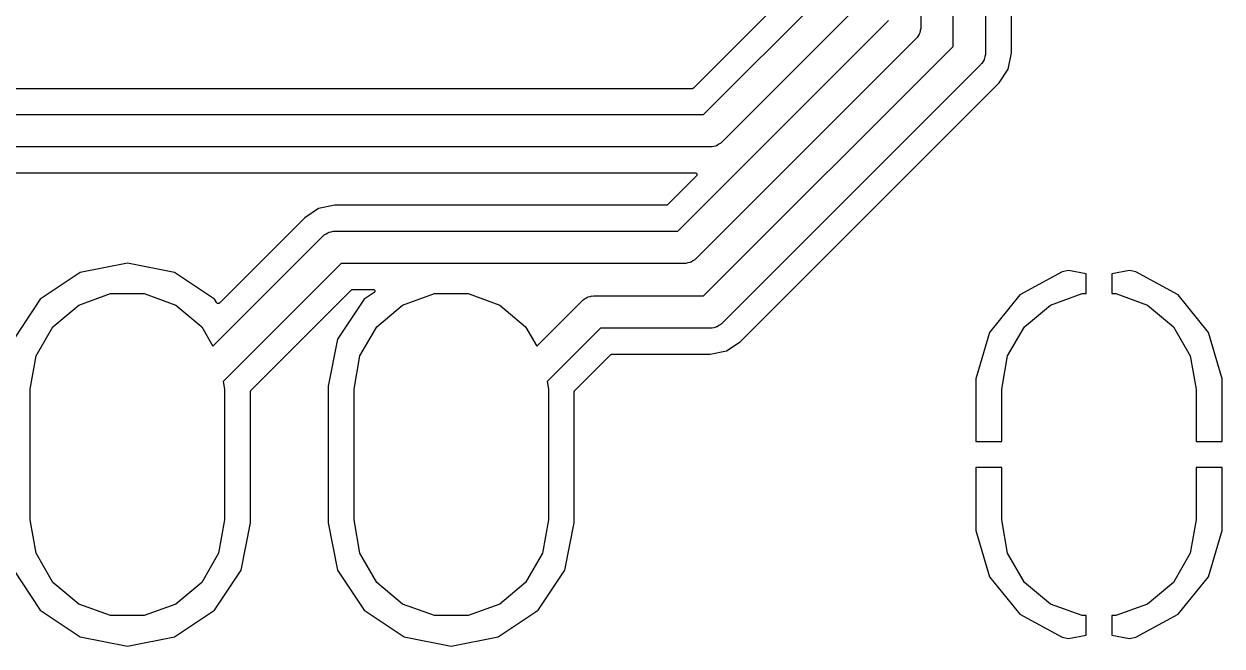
# Model space of a CAD drawing. Extents: x 0.3 to 75.7, y -92.7 to -0.5.
# Drawn here: x 13.3 to 22.55, y -85.48 to -80.68 of the extents above; entities that cross this region are included whole.
import ezdxf

# ---------------------------------------------------------------- set-up
doc = ezdxf.new("R2010")
doc.units = 0
doc.header["$MEASUREMENT"] = 0
doc.layers.add('BLACK', color=7, linetype='CONTINUOUS')

msp = doc.modelspace()

# ---------------------------------------------------------------- linework, layer by layer
at = {"layer": 'Black'}
for p, q in [((20.225, -78.9518), (20.225, -80.7)), ((20.475, -80.8482), (20.475, -79.4)), ((20.725, -79.4518), (20.725, -80.9)), ((20.925, -80.8987), (20.925, -79.54)), ((19.2712, -80.3692), (18.4692, -81.1712)), ((18.5482, -81.375), (19.475, -80.4482)), ((19.6884, -80.5884), (18.6884, -81.5884)), ((18.3482, -82.275), (19.975, -80.6482)), ((20.2203, -80.7267), (20.2175, -80.7428)), ((20.2245, -80.7109), (20.2203, -80.7267)), ((20.225, -80.7), (20.224, -80.7054)), ((20.224, -80.7054), (20.2245, -80.7109)), ((20.1884, -80.7884), (18.4884, -82.4884)), ((20.1915, -80.7839), (20.1884, -80.7884)), ((20.1958, -80.7803), (20.1915, -80.7839)), ((20.2039, -80.7662), (20.1958, -80.7803)), ((20.2133, -80.7528), (20.2039, -80.7662)), ((20.2147, -80.7475), (20.2133, -80.7528)), ((20.2175, -80.7428), (20.2147, -80.7475)), ((18.5482, -82.775), (20.475, -80.8482)), ((20.7245, -80.9109), (20.7203, -80.9267)), ((20.725, -80.9), (20.724, -80.9054)), ((20.724, -80.9054), (20.7245, -80.9109)), ((20.9, -81.0243), (20.925, -80.8987)), ((20.6884, -80.9884), (18.6884, -82.9884)), ((20.6915, -80.9839), (20.6884, -80.9884)), ((20.6958, -80.9803), (20.6915, -80.9839)), ((20.7039, -80.9662), (20.6958, -80.9803)), ((20.7133, -80.9528), (20.7039, -80.9662)), ((20.7147, -80.9475), (20.7133, -80.9528)), ((20.7175, -80.9428), (20.7147, -80.9475)), ((20.7203, -80.9267), (20.7175, -80.9428)), ((20.8289, -81.1307), (20.9, -81.0243)), ((18.46, -81.175), (7.94, -81.175)), ((18.4606, -81.1749), (18.46, -81.175)), ((18.4611, -81.175), (18.4606, -81.1749)), ((18.4628, -81.1745), (18.4611, -81.175)), ((18.4644, -81.1742), (18.4628, -81.1745)), ((18.4649, -81.1739), (18.4644, -81.1742)), ((18.4655, -81.1738), (18.4649, -81.1739)), ((18.4669, -81.1728), (18.4655, -81.1738)), ((18.4684, -81.172), (18.4669, -81.1728)), ((18.4687, -81.1715), (18.4684, -81.172)), ((18.4692, -81.1712), (18.4687, -81.1715)), ((18.8307, -83.1289), (20.8289, -81.1307)), ((8, -81.375), (18.5482, -81.375)), ((18.6, -81.625), (8, -81.625)), ((18.6054, -81.624), (18.6, -81.625)), ((18.6109, -81.6245), (18.6054, -81.624)), ((18.6267, -81.6203), (18.6109, -81.6245)), ((18.6428, -81.6175), (18.6267, -81.6203)), ((18.6475, -81.6147), (18.6428, -81.6175)), ((18.6528, -81.6133), (18.6475, -81.6147)), ((18.6662, -81.6039), (18.6528, -81.6133)), ((18.6803, -81.5958), (18.6662, -81.6039)), ((18.6839, -81.5915), (18.6803, -81.5958)), ((18.6884, -81.5884), (18.6839, -81.5915)), ((7.80128, -81.825), (18.484, -81.825)), ((18.484, -81.825), (18.4857, -81.8253)), ((18.4857, -81.8253), (18.4874, -81.8254)), ((18.4874, -81.8254), (18.4879, -81.8257)), ((18.4879, -81.8257), (18.4884, -81.8258)), ((18.4884, -81.8258), (18.4899, -81.8266)), ((18.4899, -81.8266), (18.4915, -81.8274)), ((18.4915, -81.8274), (18.4919, -81.8278)), ((18.4919, -81.8278), (18.4924, -81.828)), ((18.4924, -81.828), (18.4934, -81.8293)), ((18.4934, -81.8293), (18.4946, -81.8305)), ((18.4946, -81.8305), (18.4949, -81.8311)), ((18.4949, -81.8311), (18.4953, -81.8315)), ((18.4953, -81.8315), (18.4958, -81.8331)), ((18.4954, -81.844), (18.4953, -81.8445)), ((18.4958, -81.8435), (18.4954, -81.844)), ((18.4958, -81.8331), (18.4966, -81.8346)), ((18.4962, -81.8419), (18.4958, -81.8435)), ((18.4968, -81.8403), (18.4962, -81.8419)), ((18.4966, -81.8346), (18.4966, -81.8352)), ((18.4966, -81.8352), (18.4968, -81.8357)), ((18.4968, -81.8357), (18.4968, -81.8374)), ((18.4968, -81.8374), (18.4969, -81.8391)), ((18.4969, -81.8391), (18.4968, -81.8397)), ((18.4968, -81.8397), (18.4968, -81.8403)), ((18.4932, -81.8472), (18.2692, -82.0712)), ((18.4942, -81.8458), (18.4932, -81.8472)), ((18.4953, -81.8445), (18.4942, -81.8458)), ((15.5757, -82.1), (15.4693, -82.1711)), ((15.7013, -82.075), (15.5757, -82.1)), ((18.26, -82.075), (15.7013, -82.075)), ((18.2606, -82.0749), (18.26, -82.075)), ((18.2611, -82.075), (18.2606, -82.0749)), ((18.2628, -82.0745), (18.2611, -82.075)), ((18.2644, -82.0742), (18.2628, -82.0745)), ((18.2649, -82.0739), (18.2644, -82.0742)), ((18.2655, -82.0738), (18.2649, -82.0739)), ((18.2669, -82.0728), (18.2655, -82.0738)), ((18.2684, -82.072), (18.2669, -82.0728)), ((18.2687, -82.0715), (18.2684, -82.072)), ((18.2692, -82.0712), (18.2687, -82.0715)), ((15.4693, -82.1711), (14.8104, -82.83)), ((15.6161, -82.3085), (15.6197, -82.3042)), ((15.6197, -82.3042), (15.6338, -82.2961)), ((15.6338, -82.2961), (15.6472, -82.2867)), ((15.6472, -82.2867), (15.6525, -82.2853)), ((15.6525, -82.2853), (15.6572, -82.2825)), ((15.6572, -82.2825), (15.6733, -82.2797)), ((15.6733, -82.2797), (15.6891, -82.2755)), ((15.6891, -82.2755), (15.6946, -82.276)), ((15.6946, -82.276), (15.7, -82.275)), ((15.7, -82.275), (18.3482, -82.275)), ((14.7608, -83.1625), (15.6116, -82.3116)), ((15.6116, -82.3116), (15.6161, -82.3085)), ((18.4839, -82.4915), (18.4803, -82.4958)), ((18.4884, -82.4884), (18.4839, -82.4915)), ((14.1, -82.5216), (13.7365, -82.5939)), ((14.4635, -82.5939), (14.1, -82.5216)), ((15.7518, -82.525), (14.8397, -83.437)), ((18.4, -82.525), (15.7518, -82.525)), ((18.4054, -82.524), (18.4, -82.525)), ((18.4109, -82.5245), (18.4054, -82.524)), ((18.4267, -82.5203), (18.4109, -82.5245)), ((18.4428, -82.5175), (18.4267, -82.5203)), ((18.4475, -82.5147), (18.4428, -82.5175)), ((18.4528, -82.5133), (18.4475, -82.5147)), ((18.4662, -82.5039), (18.4528, -82.5133)), ((18.4803, -82.4958), (18.4662, -82.5039)), ((21.3641, -82.5796), (21.3164, -82.5894)), ((21.5, -82.6052), (21.3641, -82.5796)), ((21.8359, -82.5796), (21.7, -82.6052)), ((21.8836, -82.5894), (21.8359, -82.5796)), ((13.7365, -82.5939), (13.4284, -82.7998)), ((14.7716, -82.7998), (14.4635, -82.5939)), ((21.3164, -82.5894), (20.9891, -82.7677)), ((21.5, -82.7566), (21.5, -82.6052)), ((21.7, -82.6052), (21.7, -82.7566)), ((22.2109, -82.7677), (21.8836, -82.5894)), ((13.725, -82.8457), (13.9698, -82.7566)), ((13.9698, -82.7566), (14.2302, -82.7566)), ((14.2302, -82.7566), (14.475, -82.8457)), ((15.0538, -83.5058), (15.8308, -82.7288)), ((15.8308, -82.7288), (15.8313, -82.7285)), ((15.8313, -82.7285), (15.8316, -82.728)), ((15.8316, -82.728), (15.8331, -82.7272)), ((15.8331, -82.7272), (15.8345, -82.7262)), ((15.8345, -82.7262), (15.8351, -82.7261)), ((15.8351, -82.7261), (15.8356, -82.7258)), ((15.8356, -82.7258), (15.8372, -82.7255)), ((15.8372, -82.7255), (15.8389, -82.725)), ((15.8389, -82.725), (15.8394, -82.7251)), ((15.8394, -82.7251), (15.84, -82.725)), ((15.84, -82.725), (15.9975, -82.725)), ((16.0047, -82.7488), (15.9284, -82.7998)), ((15.9975, -82.725), (15.9982, -82.7251)), ((15.9982, -82.7251), (15.9989, -82.7251)), ((15.9989, -82.7251), (16.0004, -82.7255)), ((16.0004, -82.7255), (16.0019, -82.7258)), ((16.0019, -82.7258), (16.0025, -82.7261)), ((16.0025, -82.7261), (16.0032, -82.7263)), ((16.0032, -82.7263), (16.0045, -82.7273)), ((16.0045, -82.7273), (16.0058, -82.728)), ((16.0052, -82.7483), (16.0047, -82.7488)), ((16.0058, -82.748), (16.0052, -82.7483)), ((16.0058, -82.728), (16.0063, -82.7286)), ((16.0068, -82.7468), (16.0058, -82.748)), ((16.0063, -82.7286), (16.0069, -82.729)), ((16.008, -82.7457), (16.0068, -82.7468)), ((16.0069, -82.729), (16.0077, -82.7303)), ((16.0077, -82.7303), (16.0087, -82.7315)), ((16.0083, -82.745), (16.008, -82.7457)), ((16.0087, -82.7445), (16.0083, -82.745)), ((16.0087, -82.7315), (16.009, -82.7322)), ((16.0093, -82.743), (16.0087, -82.7445)), ((16.009, -82.7322), (16.0094, -82.7328)), ((16.0099, -82.7416), (16.0093, -82.743)), ((16.0094, -82.7328), (16.0097, -82.7343)), ((16.0097, -82.7343), (16.0103, -82.7357)), ((16.01, -82.7409), (16.0099, -82.7416)), ((16.0103, -82.7403), (16.01, -82.7409)), ((16.0103, -82.7357), (16.0103, -82.7365)), ((16.0103, -82.7365), (16.0104, -82.7371)), ((16.0104, -82.7371), (16.0103, -82.7387)), ((16.0103, -82.7387), (16.0103, -82.7403)), ((16.225, -82.8457), (16.4698, -82.7566)), ((16.4698, -82.7566), (16.7302, -82.7566)), ((16.7302, -82.7566), (16.975, -82.8457)), ((20.9891, -82.7677), (20.7553, -83.0573)), ((21.225, -82.8457), (21.4698, -82.7566)), ((21.4698, -82.7566), (21.5, -82.7566)), ((21.7, -82.7566), (21.7302, -82.7566)), ((21.7302, -82.7566), (21.975, -82.8457)), ((22.4447, -83.0573), (22.2109, -82.7677)), ((13.4284, -82.7998), (13.2226, -83.1079)), ((13.5255, -83.0131), (13.725, -82.8457)), ((14.475, -82.8457), (14.6745, -83.0131)), ((14.7904, -82.828), (14.7716, -82.7998)), ((14.7905, -82.8281), (14.7904, -82.828)), ((14.7906, -82.8282), (14.7905, -82.8281)), ((14.7921, -82.8297), (14.7906, -82.8282)), ((14.7935, -82.8312), (14.7921, -82.8297)), ((14.7937, -82.8313), (14.7935, -82.8312)), ((14.7938, -82.8314), (14.7937, -82.8313)), ((14.7957, -82.8323), (14.7938, -82.8314)), ((14.7976, -82.8332), (14.7957, -82.8323)), ((14.7977, -82.8333), (14.7976, -82.8332)), ((14.7979, -82.8333), (14.7977, -82.8333)), ((14.8, -82.8335), (14.7979, -82.8333)), ((14.8021, -82.8337), (14.8, -82.8335)), ((14.8022, -82.8337), (14.8021, -82.8337)), ((14.8024, -82.8337), (14.8022, -82.8337)), ((14.8044, -82.8332), (14.8024, -82.8337)), ((14.8065, -82.8327), (14.8044, -82.8332)), ((14.8066, -82.8326), (14.8065, -82.8327)), ((14.8067, -82.8325), (14.8066, -82.8326)), ((14.8084, -82.8313), (14.8067, -82.8325)), ((14.8102, -82.8302), (14.8084, -82.8313)), ((14.8103, -82.83), (14.8102, -82.8302)), ((14.8104, -82.83), (14.8103, -82.83)), ((15.9284, -82.7998), (15.7226, -83.1079)), ((16.0255, -83.0131), (16.225, -82.8457)), ((16.975, -82.8457), (17.1745, -83.0131)), ((17.2608, -83.1625), (17.6116, -82.8116)), ((17.6116, -82.8116), (17.6161, -82.8085)), ((17.6161, -82.8085), (17.6197, -82.8042)), ((17.6197, -82.8042), (17.6338, -82.7961)), ((17.6338, -82.7961), (17.6472, -82.7867)), ((17.6472, -82.7867), (17.6525, -82.7853)), ((17.6525, -82.7853), (17.6572, -82.7825)), ((17.6572, -82.7825), (17.6733, -82.7797)), ((17.6733, -82.7797), (17.6891, -82.7755)), ((17.6891, -82.7755), (17.6946, -82.776)), ((17.6946, -82.776), (17.7, -82.775)), ((17.7, -82.775), (18.5482, -82.775)), ((21.0255, -83.0131), (21.225, -82.8457)), ((21.975, -82.8457), (22.1745, -83.0131)), ((13.3952, -83.2387), (13.5255, -83.0131)), ((14.6745, -83.0131), (14.7608, -83.1625)), ((15.8952, -83.2387), (16.0255, -83.0131)), ((17.1745, -83.0131), (17.2608, -83.1625)), ((17.7518, -83.025), (17.3397, -83.437)), ((18.6, -83.025), (17.7518, -83.025)), ((18.6054, -83.024), (18.6, -83.025)), ((18.6109, -83.0245), (18.6054, -83.024)), ((18.6267, -83.0203), (18.6109, -83.0245)), ((18.6428, -83.0175), (18.6267, -83.0203)), ((18.6475, -83.0147), (18.6428, -83.0175)), ((18.6528, -83.0133), (18.6475, -83.0147)), ((18.6662, -83.0039), (18.6528, -83.0133)), ((18.6803, -82.9958), (18.6662, -83.0039)), ((18.6839, -82.9915), (18.6803, -82.9958)), ((18.6884, -82.9884), (18.6839, -82.9915)), ((20.8952, -83.2387), (21.0255, -83.0131)), ((22.1745, -83.0131), (22.3048, -83.2387)), ((15.7226, -83.1079), (15.65, -83.4726)), ((18.7243, -83.2), (18.8307, -83.1289)), ((20.7553, -83.0573), (20.65, -83.4149)), ((22.55, -83.4149), (22.4447, -83.0573)), ((17.6558, -83.4038), (17.8308, -83.2288)), ((17.8308, -83.2288), (17.8313, -83.2285)), ((17.8313, -83.2285), (17.8316, -83.228)), ((17.8316, -83.228), (17.8331, -83.2272)), ((17.8331, -83.2272), (17.8345, -83.2262)), ((17.8345, -83.2262), (17.8351, -83.2261)), ((17.8351, -83.2261), (17.8356, -83.2258)), ((17.8356, -83.2258), (17.8372, -83.2255)), ((17.8372, -83.2255), (17.8389, -83.225)), ((17.8389, -83.225), (17.8394, -83.2251)), ((17.8394, -83.2251), (17.84, -83.225)), ((17.84, -83.225), (18.5987, -83.225)), ((18.5987, -83.225), (18.7243, -83.2)), ((13.35, -83.4952), (13.3952, -83.2387)), ((15.85, -83.4952), (15.8952, -83.2387)), ((20.85, -83.4952), (20.8952, -83.2387)), ((22.3048, -83.2387), (22.35, -83.4952)), ((17.5538, -83.5058), (17.6558, -83.4038)), ((17.6558, -83.4038), (17.6558, -83.4038)), ((20.65, -83.4149), (20.65, -83.9)), ((22.55, -83.9), (22.55, -83.4149)), ((13.35, -84.5048), (13.35, -83.4952)), ((14.8397, -83.437), (14.85, -83.4952)), ((14.85, -83.4952), (14.85, -84.5048)), ((15.0512, -83.5095), (15.0522, -83.5081)), ((15.0522, -83.5081), (15.053, -83.5066)), ((15.053, -83.5066), (15.0535, -83.5063)), ((15.0535, -83.5063), (15.0538, -83.5058)), ((15.65, -83.4726), (15.65, -84.5274)), ((15.85, -84.5048), (15.85, -83.4952)), ((17.3397, -83.437), (17.35, -83.4952)), ((17.35, -83.4952), (17.35, -84.5048)), ((17.5512, -83.5095), (17.5522, -83.5081)), ((17.5522, -83.5081), (17.553, -83.5066)), ((17.553, -83.5066), (17.5535, -83.5063)), ((17.5535, -83.5063), (17.5538, -83.5058)), ((20.85, -83.9), (20.85, -83.4952)), ((22.35, -83.4952), (22.35, -83.9)), ((15.05, -83.5139), (15.0505, -83.5122)), ((15.0501, -83.5144), (15.05, -83.5139)), ((15.05, -83.515), (15.0501, -83.5144)), ((15.05, -84.5274), (15.05, -83.515)), ((15.0505, -83.5122), (15.0508, -83.5106)), ((15.0508, -83.5106), (15.0511, -83.5101)), ((15.0511, -83.5101), (15.0512, -83.5095)), ((17.55, -83.5139), (17.5505, -83.5122)), ((17.5501, -83.5144), (17.55, -83.5139)), ((17.55, -83.515), (17.5501, -83.5144)), ((17.55, -84.087), (17.55, -83.515)), ((17.5505, -83.5122), (17.5508, -83.5106)), ((17.5508, -83.5106), (17.5511, -83.5101)), ((17.5511, -83.5101), (17.5512, -83.5095)), ((20.65, -83.9), (20.85, -83.9)), ((22.35, -83.9), (22.55, -83.9)), ((17.55, -84.5274), (17.55, -84.087)), ((20.65, -84.1), (20.65, -84.5851)), ((20.85, -84.1), (20.65, -84.1)), ((20.85, -84.5048), (20.85, -84.1)), ((22.35, -84.1), (22.35, -84.5048)), ((22.55, -84.1), (22.35, -84.1)), ((22.55, -84.5851), (22.55, -84.1)), ((13.3952, -84.7613), (13.35, -84.5048)), ((14.85, -84.5048), (14.8048, -84.7613)), ((15.8952, -84.7613), (15.85, -84.5048)), ((17.35, -84.5048), (17.3048, -84.7613)), ((20.8952, -84.7613), (20.85, -84.5048)), ((22.35, -84.5048), (22.3048, -84.7613)), ((14.9774, -84.8921), (15.05, -84.5274)), ((15.65, -84.5274), (15.7226, -84.8921)), ((17.4774, -84.8921), (17.55, -84.5274)), ((20.65, -84.5851), (20.7553, -84.9427)), ((22.4447, -84.9427), (22.55, -84.5851)), ((13.5255, -84.9869), (13.3952, -84.7613)), ((14.8048, -84.7613), (14.6745, -84.9869)), ((16.0255, -84.9869), (15.8952, -84.7613)), ((17.3048, -84.7613), (17.1745, -84.9869)), ((21.0255, -84.9869), (20.8952, -84.7613)), ((22.3048, -84.7613), (22.1745, -84.9869)), ((13.2226, -84.8921), (13.4284, -85.2002)), ((14.7716, -85.2002), (14.9774, -84.8921)), ((15.7226, -84.8921), (15.9284, -85.2002)), ((17.2716, -85.2002), (17.4774, -84.8921)), ((13.725, -85.1543), (13.5255, -84.9869)), ((14.6745, -84.9869), (14.475, -85.1543)), ((16.225, -85.1543), (16.0255, -84.9869)), ((17.1745, -84.9869), (16.975, -85.1543)), ((20.7553, -84.9427), (20.9891, -85.2323)), ((21.225, -85.1543), (21.0255, -84.9869)), ((22.1745, -84.9869), (21.975, -85.1543)), ((22.2109, -85.2323), (22.4447, -84.9427)), ((13.9698, -85.2434), (13.725, -85.1543)), ((14.475, -85.1543), (14.2302, -85.2434)), ((16.4698, -85.2434), (16.225, -85.1543)), ((16.975, -85.1543), (16.7302, -85.2434)), ((21.4698, -85.2434), (21.225, -85.1543)), ((21.975, -85.1543), (21.7302, -85.2434)), ((13.4284, -85.2002), (13.7365, -85.4061)), ((14.2302, -85.2434), (13.9698, -85.2434)), ((14.4635, -85.4061), (14.7716, -85.2002)), ((15.9284, -85.2002), (16.2365, -85.4061)), ((16.7302, -85.2434), (16.4698, -85.2434)), ((16.9635, -85.4061), (17.2716, -85.2002)), ((20.9891, -85.2323), (21.3164, -85.4106)), ((21.5, -85.2434), (21.4698, -85.2434)), ((21.5, -85.3948), (21.5, -85.2434)), ((21.7302, -85.2434), (21.7, -85.2434)), ((21.7, -85.2434), (21.7, -85.3948)), ((21.8836, -85.4106), (22.2109, -85.2323)), ((13.7365, -85.4061), (14.1, -85.4784)), ((14.1, -85.4784), (14.4635, -85.4061)), ((16.2365, -85.4061), (16.6, -85.4784)), ((16.6, -85.4784), (16.9635, -85.4061)), ((21.3164, -85.4106), (21.3641, -85.4204)), ((21.3641, -85.4204), (21.5, -85.3948)), ((21.7, -85.3948), (21.8359, -85.4204)), ((21.8359, -85.4204), (21.8836, -85.4106))]:
    msp.add_line(p, q, dxfattribs=at)

doc.saveas('drawing.dxf')
